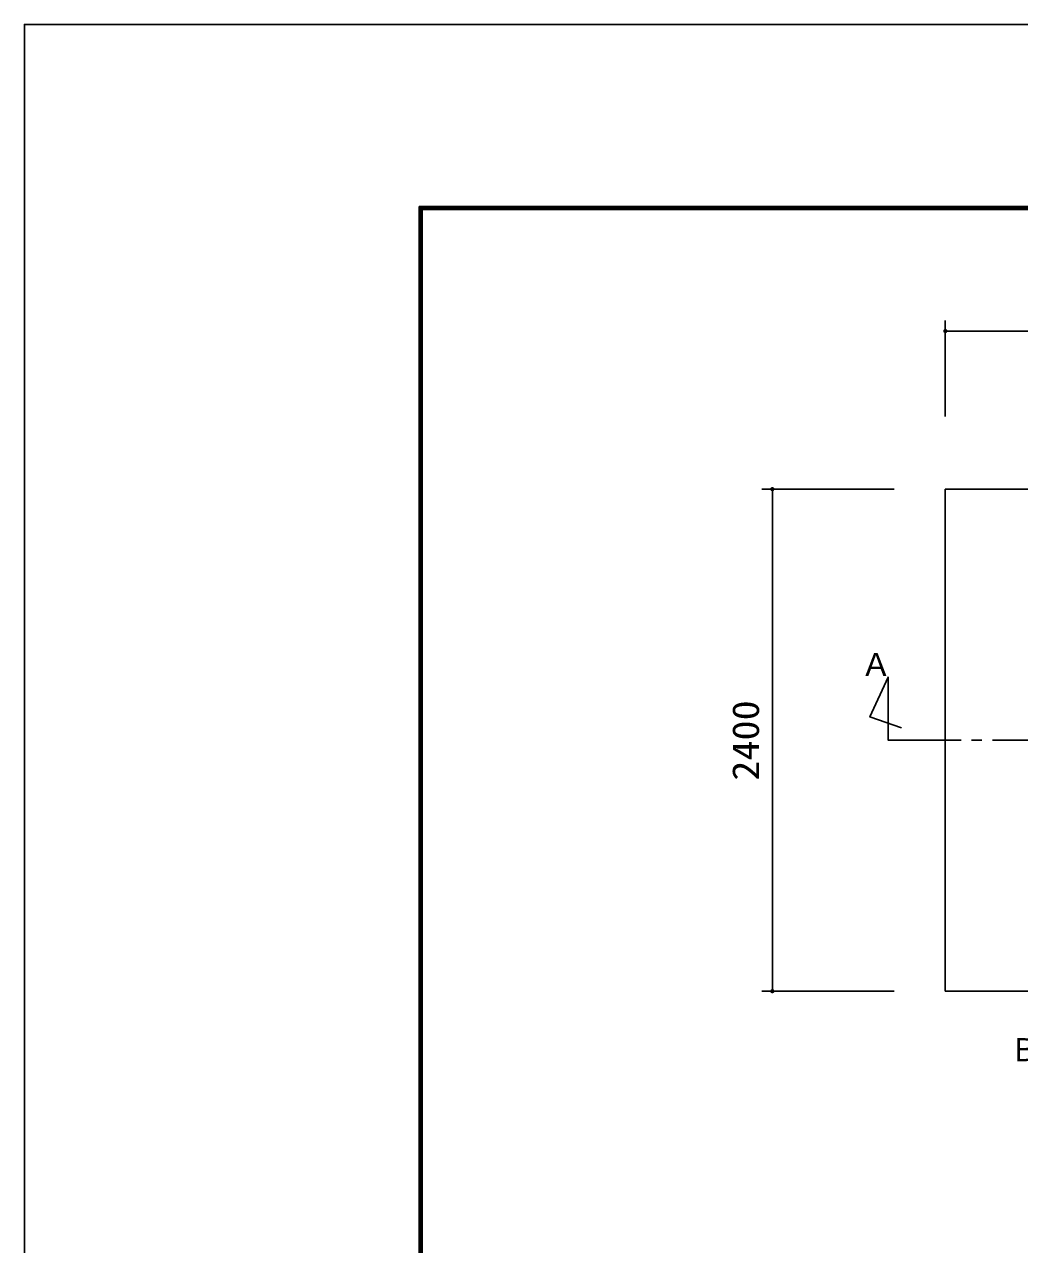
# Model space of a CAD drawing. Units: millimetres, scale not verified. Extents: x -14850 to 14850, y -10500 to 10500.
# Drawn here: x -14850 to -10096, y 4667 to 10500 of the extents above; entities that cross this region are included whole.
import ezdxf
from ezdxf.enums import TextEntityAlignment as Align

# ---------------------------------------------------------------- set-up
doc = ezdxf.new("R2010")
doc.units = ezdxf.units.MM
doc.header["$LTSCALE"] = 50
doc.linetypes.add('CHAIN1', pattern=[8, 5, -1, 1, -1])
for name, color, linetype, lineweight in [('0-0_空気管', 3, 'Continuous', 25), ('0-1_機器', 2, 'Continuous', 25), ('0-3_製作', 5, 'Continuous', 25), ('0-8_図面枠', 7, 'Continuous', 25), ('0-9_Axis_waku', 7, 'Continuous', 25)]:
    doc.layers.add(name, color=color, linetype=linetype, lineweight=lineweight)
doc.styles.add('ＭＳ ゴシック', font='')
doc.styles.get('ＭＳ ゴシック').set_extended_font_data('MS Gothic')

msp = doc.modelspace()

# ---------------------------------------------------------------- linework, layer by layer
at = {"layer": '0-0_空気管', "linetype": 'CHAIN1'}
msp.add_line((-10625.75, 7078.64), (-5370, 7078.64), dxfattribs=at)
at = {"layer": '0-1_機器'}
for p, q in [((-10450.89, 5878.64), (-10450.89, 8278.64)), ((-10450.89, 8278.64), (-5520.89, 8278.64)), ((-5520.89, 5878.64), (-10450.89, 5878.64))]:
    msp.add_line(p, q, dxfattribs=at)
at = {"layer": '0-1_機器', "color": 3}
msp.add_lwpolyline([(-10578.22, 7078.64), (-10724.59, 7078.64), (-10724.59, 7380.14), (-10811.1, 7189.81), (-10659.7, 7137.91)], dxfattribs=at)
at = {"layer": '0-3_製作', "color": 2}
for p, q in [((-10450.89, 9084.08), (-10450.89, 8625.5)), ((-10450.89, 9034.08), (-5520.89, 9034.08)), ((-11327.22, 8278.64), (-10694.78, 8278.64)), ((-11277.22, 8278.64), (-11277.22, 5878.64)), ((-11327.22, 5878.64), (-10694.78, 5878.64))]:
    msp.add_line(p, q, dxfattribs=at)
at = {"layer": '0-3_製作'}
for points in [[(-10452.14, 9044), (-10460.89, 9034.08), (-10460.87, 9034.71)], [(-10452.14, 9044), (-10450.89, 9034.08), (-10460.89, 9034.08)], [(-10452.14, 9044), (-10460.87, 9034.71), (-10453.38, 9043.76)], [(-10453.38, 9043.76), (-10460.87, 9034.71), (-10460.71, 9035.95)], [(-10453.38, 9043.76), (-10460.71, 9035.95), (-10454.57, 9043.38)], [(-10454.57, 9043.38), (-10460.71, 9035.95), (-10460.4, 9037.17)], [(-10454.57, 9043.38), (-10460.4, 9037.17), (-10455.71, 9042.84)], [(-10455.71, 9042.84), (-10460.4, 9037.17), (-10459.94, 9038.34)], [(-10455.71, 9042.84), (-10459.94, 9038.34), (-10456.77, 9042.17)], [(-10456.77, 9042.17), (-10459.94, 9038.34), (-10459.33, 9039.44)], [(-10456.77, 9042.17), (-10459.33, 9039.44), (-10457.73, 9041.37)], [(-10457.73, 9041.37), (-10459.33, 9039.44), (-10458.59, 9040.45)], [(-10450.89, 9044.08), (-10450.89, 9034.08), (-10452.14, 9044)], [(-10450.26, 9044.06), (-10450.89, 9034.08), (-10450.89, 9044.08)], [(-10449.01, 9043.9), (-10450.89, 9034.08), (-10450.26, 9044.06)], [(-10447.8, 9043.59), (-10450.89, 9034.08), (-10449.01, 9043.9)], [(-10446.63, 9043.13), (-10450.89, 9034.08), (-10447.8, 9043.59)], [(-10445.53, 9042.52), (-10450.89, 9034.08), (-10446.63, 9043.13)], [(-10444.51, 9041.78), (-10450.89, 9034.08), (-10445.53, 9042.52)], [(-10443.6, 9040.92), (-10450.89, 9034.08), (-10444.51, 9041.78)], [(-10443.6, 9040.92), (-10440.89, 9034.08), (-10450.89, 9034.08)], [(-10442.8, 9039.96), (-10440.89, 9034.08), (-10443.6, 9040.92)], [(-10450.89, 9034.08), (-10460.81, 9032.83), (-10460.89, 9034.08)], [(-10450.89, 9034.08), (-10460.57, 9031.59), (-10460.81, 9032.83)], [(-10450.89, 9034.08), (-10460.19, 9030.4), (-10460.57, 9031.59)], [(-10450.89, 9034.08), (-10459.65, 9029.26), (-10460.19, 9030.4)], [(-10450.89, 9034.08), (-10458.98, 9028.2), (-10459.65, 9029.26)], [(-10450.89, 9034.08), (-10458.18, 9027.23), (-10458.98, 9028.2)], [(-10450.89, 9034.08), (-10457.26, 9026.37), (-10458.18, 9027.23)], [(-10450.89, 9024.08), (-10457.26, 9026.37), (-10450.89, 9034.08)], [(-10450.89, 9024.08), (-10456.25, 9025.64), (-10457.26, 9026.37)], [(-10450.89, 9024.08), (-10455.15, 9025.03), (-10456.25, 9025.64)], [(-10450.89, 9024.08), (-10453.98, 9024.57), (-10455.15, 9025.03)], [(-10450.89, 9024.08), (-10452.76, 9024.26), (-10453.98, 9024.57)], [(-10450.89, 9024.08), (-10451.52, 9024.1), (-10452.76, 9024.26)], [(-10440.89, 9034.08), (-10450.89, 9024.08), (-10450.89, 9034.08)], [(-10440.89, 9034.08), (-10449.64, 9024.16), (-10450.89, 9024.08)], [(-10440.89, 9034.08), (-10448.4, 9024.39), (-10449.64, 9024.16)], [(-10440.91, 9033.45), (-10448.4, 9024.39), (-10440.89, 9034.08)], [(-10441.07, 9032.21), (-10448.4, 9024.39), (-10440.91, 9033.45)], [(-10441.07, 9032.21), (-10447.21, 9024.78), (-10448.4, 9024.39)], [(-10441.38, 9030.99), (-10447.21, 9024.78), (-10441.07, 9032.21)], [(-10441.38, 9030.99), (-10446.07, 9025.32), (-10447.21, 9024.78)], [(-10441.84, 9029.82), (-10446.07, 9025.32), (-10441.38, 9030.99)], [(-10441.84, 9029.82), (-10445.01, 9025.99), (-10446.07, 9025.32)], [(-10442.45, 9028.72), (-10445.01, 9025.99), (-10441.84, 9029.82)], [(-10442.45, 9028.72), (-10444.04, 9026.79), (-10445.01, 9025.99)], [(-10443.18, 9027.7), (-10444.04, 9026.79), (-10442.45, 9028.72)], [(-10442.13, 9038.9), (-10440.89, 9034.08), (-10442.8, 9039.96)], [(-10441.59, 9037.76), (-10440.89, 9034.08), (-10442.13, 9038.9)], [(-10441.2, 9036.57), (-10440.89, 9034.08), (-10441.59, 9037.76)], [(-10440.97, 9035.33), (-10440.89, 9034.08), (-10441.2, 9036.57)], [(-11279.71, 8288.33), (-11287.22, 8278.64), (-11287.2, 8279.27)], [(-11279.71, 8288.33), (-11277.22, 8278.64), (-11287.22, 8278.64)], [(-11279.71, 8288.33), (-11287.2, 8279.27), (-11280.9, 8287.94)], [(-11280.9, 8287.94), (-11287.2, 8279.27), (-11287.05, 8280.52)], [(-11280.9, 8287.94), (-11287.05, 8280.52), (-11282.04, 8287.41)], [(-11282.04, 8287.41), (-11287.05, 8280.52), (-11286.73, 8281.73)], [(-11282.04, 8287.41), (-11286.73, 8281.73), (-11283.1, 8286.73)], [(-11283.1, 8286.73), (-11286.73, 8281.73), (-11286.27, 8282.9)], [(-11283.1, 8286.73), (-11286.27, 8282.9), (-11284.07, 8285.93)], [(-11284.07, 8285.93), (-11286.27, 8282.9), (-11285.67, 8284)], [(-11284.07, 8285.93), (-11285.67, 8284), (-11284.93, 8285.02)], [(-11278.48, 8288.57), (-11277.22, 8278.64), (-11279.71, 8288.33)], [(-11277.22, 8288.64), (-11277.22, 8278.64), (-11278.48, 8288.57)], [(-11276.6, 8288.62), (-11277.22, 8278.64), (-11277.22, 8288.64)], [(-11275.35, 8288.47), (-11277.22, 8278.64), (-11276.6, 8288.62)], [(-11274.13, 8288.16), (-11277.22, 8278.64), (-11275.35, 8288.47)], [(-11272.97, 8287.69), (-11277.22, 8278.64), (-11274.13, 8288.16)], [(-11271.86, 8287.09), (-11277.22, 8278.64), (-11272.97, 8287.69)], [(-11270.85, 8286.35), (-11277.22, 8278.64), (-11271.86, 8287.09)], [(-11270.85, 8286.35), (-11267.22, 8278.64), (-11277.22, 8278.64)], [(-11269.93, 8285.49), (-11267.22, 8278.64), (-11270.85, 8286.35)], [(-11269.13, 8284.52), (-11267.22, 8278.64), (-11269.93, 8285.49)], [(-11268.46, 8283.46), (-11267.22, 8278.64), (-11269.13, 8284.52)], [(-11267.93, 8282.33), (-11267.22, 8278.64), (-11268.46, 8283.46)], [(-11277.22, 8278.64), (-11287.14, 8277.39), (-11287.22, 8278.64)], [(-11277.22, 8278.64), (-11286.91, 8276.16), (-11287.14, 8277.39)], [(-11277.22, 8278.64), (-11286.52, 8274.96), (-11286.91, 8276.16)], [(-11277.22, 8278.64), (-11285.99, 8273.83), (-11286.52, 8274.96)], [(-11277.22, 8278.64), (-11285.31, 8272.77), (-11285.99, 8273.83)], [(-11277.22, 8278.64), (-11284.51, 8271.8), (-11285.31, 8272.77)], [(-11277.22, 8278.64), (-11283.6, 8270.94), (-11284.51, 8271.8)], [(-11277.22, 8278.64), (-11282.58, 8270.2), (-11283.6, 8270.94)], [(-11277.22, 8268.64), (-11282.58, 8270.2), (-11277.22, 8278.64)], [(-11277.22, 8268.64), (-11281.48, 8269.6), (-11282.58, 8270.2)], [(-11277.22, 8268.64), (-11280.31, 8269.13), (-11281.48, 8269.6)], [(-11277.22, 8268.64), (-11279.1, 8268.82), (-11280.31, 8269.13)], [(-11277.22, 8268.64), (-11277.85, 8268.66), (-11279.1, 8268.82)], [(-11267.22, 8278.64), (-11277.22, 8268.64), (-11277.22, 8278.64)], [(-11267.22, 8278.64), (-11275.97, 8268.72), (-11277.22, 8268.64)], [(-11267.22, 8278.64), (-11274.74, 8268.96), (-11275.97, 8268.72)], [(-11267.22, 8278.64), (-11273.54, 8269.35), (-11274.74, 8268.96)], [(-11267.24, 8278.02), (-11273.54, 8269.35), (-11267.22, 8278.64)], [(-11267.4, 8276.77), (-11273.54, 8269.35), (-11267.24, 8278.02)], [(-11267.4, 8276.77), (-11272.41, 8269.88), (-11273.54, 8269.35)], [(-11267.71, 8275.55), (-11272.41, 8269.88), (-11267.4, 8276.77)], [(-11267.71, 8275.55), (-11271.35, 8270.55), (-11272.41, 8269.88)], [(-11268.17, 8274.39), (-11271.35, 8270.55), (-11267.71, 8275.55)], [(-11268.17, 8274.39), (-11270.38, 8271.35), (-11271.35, 8270.55)], [(-11268.78, 8273.29), (-11270.38, 8271.35), (-11268.17, 8274.39)], [(-11268.78, 8273.29), (-11269.52, 8272.27), (-11270.38, 8271.35)], [(-11267.54, 8281.13), (-11267.22, 8278.64), (-11267.93, 8282.33)], [(-11267.3, 8279.9), (-11267.22, 8278.64), (-11267.54, 8281.13)], [(-11282.04, 5887.41), (-11287.22, 5878.64), (-11283.1, 5886.73)], [(-11282.04, 5887.41), (-11277.22, 5878.64), (-11287.22, 5878.64)], [(-11283.1, 5886.73), (-11287.22, 5878.64), (-11287.2, 5879.27)], [(-11277.22, 5878.64), (-11287.14, 5877.39), (-11287.22, 5878.64)], [(-11283.1, 5886.73), (-11287.2, 5879.27), (-11284.07, 5885.93)], [(-11284.07, 5885.93), (-11287.2, 5879.27), (-11287.05, 5880.52)], [(-11277.22, 5878.64), (-11286.91, 5876.16), (-11287.14, 5877.39)], [(-11284.07, 5885.93), (-11287.05, 5880.52), (-11284.93, 5885.02)], [(-11284.93, 5885.02), (-11287.05, 5880.52), (-11286.73, 5881.73)], [(-11277.22, 5878.64), (-11286.52, 5874.96), (-11286.91, 5876.16)], [(-11284.93, 5885.02), (-11286.73, 5881.73), (-11285.67, 5884)], [(-11285.67, 5884), (-11286.73, 5881.73), (-11286.27, 5882.9)], [(-11277.22, 5878.64), (-11285.99, 5873.83), (-11286.52, 5874.96)], [(-11277.22, 5878.64), (-11285.31, 5872.77), (-11285.99, 5873.83)], [(-11277.22, 5878.64), (-11284.51, 5871.8), (-11285.31, 5872.77)], [(-11277.22, 5878.64), (-11283.6, 5870.94), (-11284.51, 5871.8)], [(-11277.22, 5878.64), (-11282.58, 5870.2), (-11283.6, 5870.94)], [(-11277.22, 5878.64), (-11281.48, 5869.59), (-11282.58, 5870.2)], [(-11280.9, 5887.94), (-11277.22, 5878.64), (-11282.04, 5887.41)], [(-11277.22, 5868.64), (-11281.48, 5869.59), (-11277.22, 5878.64)], [(-11277.22, 5868.64), (-11280.31, 5869.13), (-11281.48, 5869.59)], [(-11279.71, 5888.33), (-11277.22, 5878.64), (-11280.9, 5887.94)], [(-11277.22, 5868.64), (-11279.1, 5868.82), (-11280.31, 5869.13)], [(-11278.48, 5888.56), (-11277.22, 5878.64), (-11279.71, 5888.33)], [(-11277.22, 5868.64), (-11277.85, 5868.66), (-11279.1, 5868.82)], [(-11277.22, 5888.64), (-11277.22, 5878.64), (-11278.48, 5888.56)], [(-11276.6, 5888.62), (-11277.22, 5878.64), (-11277.22, 5888.64)], [(-11275.35, 5888.47), (-11277.22, 5878.64), (-11276.6, 5888.62)], [(-11274.13, 5888.15), (-11277.22, 5878.64), (-11275.35, 5888.47)], [(-11272.97, 5887.69), (-11277.22, 5878.64), (-11274.13, 5888.15)], [(-11271.86, 5887.09), (-11277.22, 5878.64), (-11272.97, 5887.69)], [(-11271.86, 5887.09), (-11267.22, 5878.64), (-11277.22, 5878.64)], [(-11267.22, 5878.64), (-11277.22, 5868.64), (-11277.22, 5878.64)], [(-11267.22, 5878.64), (-11275.97, 5868.72), (-11277.22, 5868.64)], [(-11267.22, 5878.64), (-11274.74, 5868.96), (-11275.97, 5868.72)], [(-11267.22, 5878.64), (-11273.54, 5869.35), (-11274.74, 5868.96)], [(-11267.22, 5878.64), (-11272.41, 5869.88), (-11273.54, 5869.35)], [(-11267.22, 5878.64), (-11271.35, 5870.55), (-11272.41, 5869.88)], [(-11270.85, 5886.35), (-11267.22, 5878.64), (-11271.86, 5887.09)], [(-11267.24, 5878.02), (-11271.35, 5870.55), (-11267.22, 5878.64)], [(-11267.24, 5878.02), (-11270.38, 5871.35), (-11271.35, 5870.55)], [(-11269.93, 5885.49), (-11267.22, 5878.64), (-11270.85, 5886.35)], [(-11267.4, 5876.77), (-11270.38, 5871.35), (-11267.24, 5878.02)], [(-11267.4, 5876.77), (-11269.52, 5872.27), (-11270.38, 5871.35)], [(-11269.13, 5884.52), (-11267.22, 5878.64), (-11269.93, 5885.49)], [(-11267.71, 5875.55), (-11269.52, 5872.27), (-11267.4, 5876.77)], [(-11267.71, 5875.55), (-11268.78, 5873.28), (-11269.52, 5872.27)], [(-11268.46, 5883.46), (-11267.22, 5878.64), (-11269.13, 5884.52)], [(-11268.17, 5874.39), (-11268.78, 5873.28), (-11267.71, 5875.55)], [(-11267.93, 5882.32), (-11267.22, 5878.64), (-11268.46, 5883.46)], [(-11267.54, 5881.13), (-11267.22, 5878.64), (-11267.93, 5882.32)], [(-11267.3, 5879.9), (-11267.22, 5878.64), (-11267.54, 5881.13)]]:
    msp.add_solid(points, dxfattribs=at)
at = {"layer": '0-8_図面枠'}
msp.add_lwpolyline([(-14850, -10500), (14850, -10500), (14850, 10500), (-14850, 10500)], close=True, dxfattribs=at)
at = {"layer": '0-9_Axis_waku'}
for p, q in [((-12964, 9629), (14014, 9629)), ((-12964, 9629), (-12964, -9679.01)), ((-12963, 9628), (14013, 9628)), ((-12963, 9628), (-12963, -9678.01)), ((-12962, 9627), (14012, 9627)), ((-12962, 9627), (-12962, -9677.01)), ((-12961, 9626), (14011, 9626)), ((-12961, 9626), (-12961, -9676.01)), ((-12960, 9625), (14010, 9625)), ((-12960, 9625), (-12960, -9675.01)), ((-12959, 9624), (14009, 9624)), ((-12959, 9624), (-12959, -9674.01)), ((-12958, 9623), (14008, 9623)), ((-12958, 9623), (-12958, -9673.01)), ((-12957, 9622), (14007, 9622)), ((-12957, 9622), (-12957, -9672.01)), ((-12956, 9621), (14006, 9621)), ((-12956, 9621), (-12956, -9671.01)), ((-12955, 9620), (14005, 9620)), ((-12955, 9620), (-12955, -9670.01)), ((-12954, 9619), (14004, 9619)), ((-12954, 9619), (-12954, -9669.01)), ((-12953, 9618), (14003, 9618)), ((-12953, 9618), (-12953, -9668.01)), ((-12952, 9617), (14002, 9617)), ((-12952, 9617), (-12952, -9667.01)), ((-12951, 9616), (14001, 9616)), ((-12951, 9616), (-12951, -9666.01)), ((-12950, 9615), (14000, 9615)), ((-12950, 9615), (-12950, -9665))]:
    msp.add_line(p, q, dxfattribs=at)

# ---------------------------------------------------------------- texts
at = {"layer": '0-1_機器', "color": 4, "style": 'ＭＳ ゴシック'}
for s, p in [('Ａ', (-10856.75, 7351.8)), ('Ｂ', (-10143.36, 5510.94))]:
    msp.add_text(s, height=110, dxfattribs=at).set_placement(p, align=Align.BOTTOM_LEFT)
at = {"layer": '0-3_製作', "color": 4, "style": 'ＭＳ ゴシック', "width": 1.1}
msp.add_text('2400', height=128.4, rotation=90, dxfattribs=at).set_placement((-11302.22, 6884.89), align=Align.BOTTOM_LEFT)

doc.saveas('drawing.dxf')
